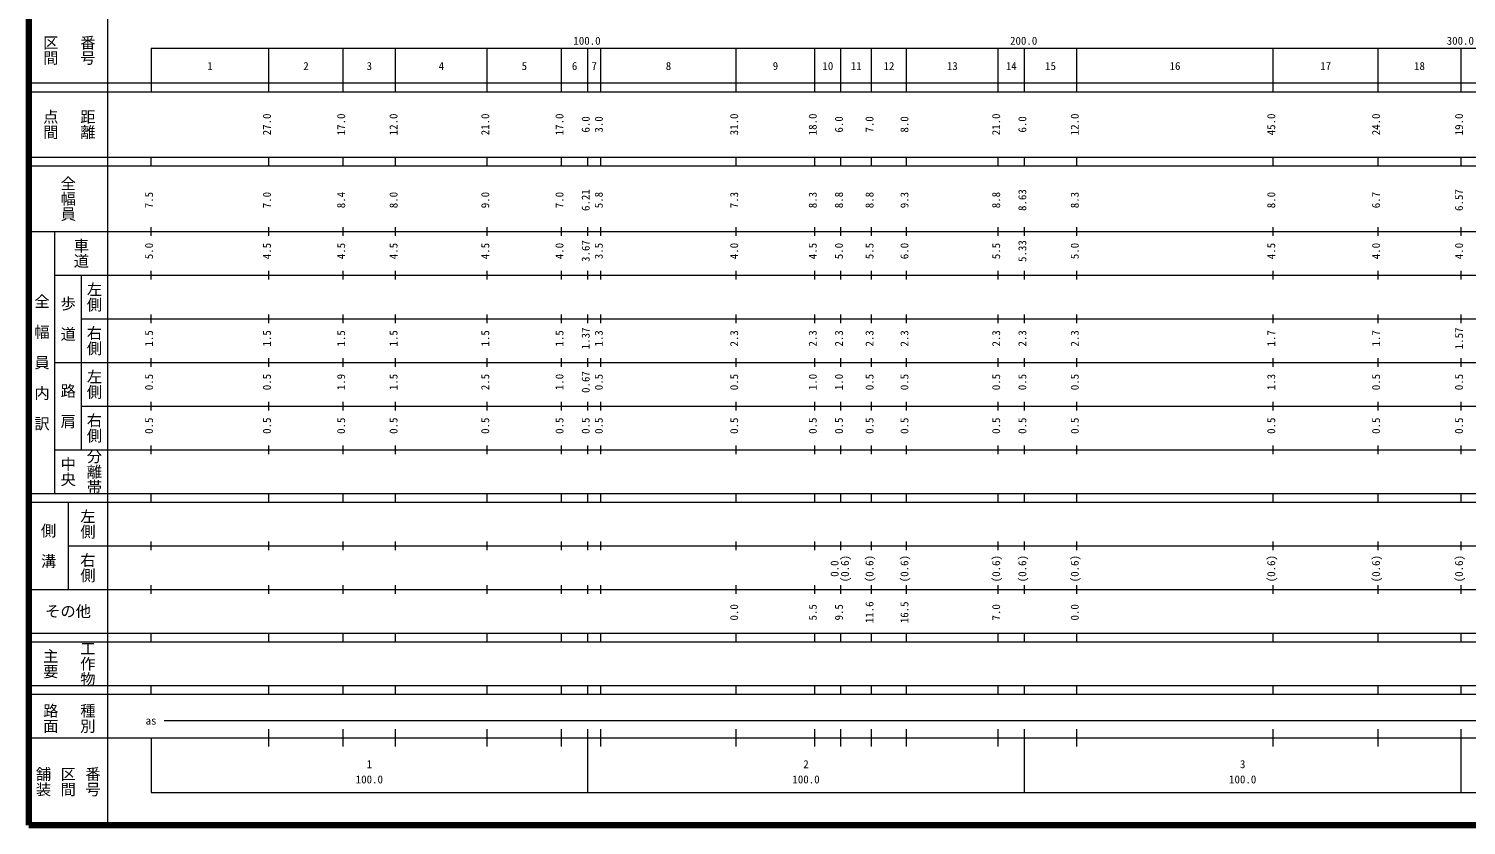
# Model space of a CAD drawing. Units: millimetres on the paper, enlarged 1000 times. Extents: x 40000 to 680000, y 20000 to 380000.
# Drawn here: x 40000 to 369200, y 20000 to 202409 of the extents above; entities that cross this region are included whole.
import ezdxf
from ezdxf.enums import TextEntityAlignment as Align

# ---------------------------------------------------------------- set-up
doc = ezdxf.new("R2010")
doc.units = ezdxf.units.MM
doc.header["$LTSCALE"] = 1000
doc.layers.add('M-TTL', color=2, linetype='Continuous', lineweight=140)
doc.layers.add('M-TTL-BAND', color=7, linetype='Continuous', lineweight=13)
doc.styles.add('@ＭＳ ゴシック', font='')
doc.styles.add('ＭＳ ゴシック', font='')
doc.styles.get('@ＭＳ ゴシック').set_extended_font_data('@MS Gothic')
doc.styles.get('ＭＳ ゴシック').set_extended_font_data('MS Gothic')

msp = doc.modelspace()

# ---------------------------------------------------------------- linework, layer by layer
at = {"layer": 'M-TTL'}
for p, q in [((40000, 380000), (40000, 20000)), ((40000, 20000), (680000, 20000))]:
    msp.add_line(p, q, dxfattribs=at)
at = {"layer": 'M-TTL-BAND'}
for p, q in [((58000, 370000), (58000, 20000)), ((68000, 198000), (579000, 198000)), ((68000, 198000), (68000, 188000)), ((95000, 188000), (95000, 198000)), ((112000, 188000), (112000, 198000)), ((124000, 188000), (124000, 198000)), ((145000, 188000), (145000, 198000)), ((162000, 188000), (162000, 198000)), ((168000, 188000), (168000, 198000)), ((171000, 188000), (171000, 198000)), ((202000, 188000), (202000, 198000)), ((220000, 188000), (220000, 198000)), ((226000, 188000), (226000, 198000)), ((233000, 188000), (233000, 198000)), ((241000, 188000), (241000, 198000)), ((262000, 188000), (262000, 198000)), ((268000, 188000), (268000, 198000)), ((280000, 188000), (280000, 198000)), ((325000, 188000), (325000, 198000)), ((349000, 188000), (349000, 198000)), ((368000, 188000), (368000, 198000)), ((40000, 190000), (579000, 190000)), ((40000, 188000), (579000, 188000)), ((40000, 173000), (579000, 173000)), ((68000, 171000), (68000, 173000)), ((95000, 171000), (95000, 173000)), ((112000, 171000), (112000, 173000)), ((124000, 171000), (124000, 173000)), ((145000, 171000), (145000, 173000)), ((162000, 171000), (162000, 173000)), ((168000, 171000), (168000, 173000)), ((171000, 171000), (171000, 173000)), ((202000, 171000), (202000, 173000)), ((220000, 171000), (220000, 173000)), ((226000, 171000), (226000, 173000)), ((233000, 171000), (233000, 173000)), ((241000, 171000), (241000, 173000)), ((262000, 171000), (262000, 173000)), ((268000, 171000), (268000, 173000)), ((280000, 171000), (280000, 173000)), ((325000, 171000), (325000, 173000)), ((349000, 171000), (349000, 173000)), ((368000, 171000), (368000, 173000)), ((40000, 171000), (579000, 171000)), ((40000, 156000), (579000, 156000)), ((46000, 96000), (46000, 156000)), ((68000, 155000), (68000, 157000)), ((95000, 155000), (95000, 157000)), ((112000, 155000), (112000, 157000)), ((124000, 155000), (124000, 157000)), ((145000, 155000), (145000, 157000)), ((162000, 155000), (162000, 157000)), ((168000, 155000), (168000, 157000)), ((171000, 155000), (171000, 157000)), ((202000, 155000), (202000, 157000)), ((220000, 155000), (220000, 157000)), ((226000, 155000), (226000, 157000)), ((233000, 155000), (233000, 157000)), ((241000, 155000), (241000, 157000)), ((262000, 155000), (262000, 157000)), ((268000, 155000), (268000, 157000)), ((280000, 155000), (280000, 157000)), ((325000, 155000), (325000, 157000)), ((349000, 155000), (349000, 157000)), ((368000, 155000), (368000, 157000)), ((46000, 146000), (579000, 146000)), ((52000, 146000), (52000, 106000)), ((68000, 145000), (68000, 147000)), ((95000, 145000), (95000, 147000)), ((112000, 145000), (112000, 147000)), ((124000, 145000), (124000, 147000)), ((145000, 145000), (145000, 147000)), ((162000, 145000), (162000, 147000)), ((168000, 145000), (168000, 147000)), ((171000, 145000), (171000, 147000)), ((202000, 145000), (202000, 147000)), ((220000, 145000), (220000, 147000)), ((226000, 145000), (226000, 147000)), ((233000, 145000), (233000, 147000)), ((241000, 145000), (241000, 147000)), ((262000, 145000), (262000, 147000)), ((268000, 145000), (268000, 147000)), ((280000, 145000), (280000, 147000)), ((325000, 145000), (325000, 147000)), ((349000, 145000), (349000, 147000)), ((368000, 145000), (368000, 147000)), ((52000, 136000), (579000, 136000)), ((68000, 135000), (68000, 137000)), ((95000, 135000), (95000, 137000)), ((112000, 135000), (112000, 137000)), ((124000, 135000), (124000, 137000)), ((145000, 135000), (145000, 137000)), ((162000, 135000), (162000, 137000)), ((168000, 135000), (168000, 137000)), ((171000, 135000), (171000, 137000)), ((202000, 135000), (202000, 137000)), ((220000, 135000), (220000, 137000)), ((226000, 135000), (226000, 137000)), ((233000, 135000), (233000, 137000)), ((241000, 135000), (241000, 137000)), ((262000, 135000), (262000, 137000)), ((268000, 135000), (268000, 137000)), ((280000, 135000), (280000, 137000)), ((325000, 135000), (325000, 137000)), ((349000, 135000), (349000, 137000)), ((368000, 135000), (368000, 137000)), ((46000, 126000), (579000, 126000)), ((68000, 125000), (68000, 127000)), ((95000, 125000), (95000, 127000)), ((112000, 125000), (112000, 127000)), ((124000, 125000), (124000, 127000)), ((145000, 125000), (145000, 127000)), ((162000, 125000), (162000, 127000)), ((168000, 125000), (168000, 127000)), ((171000, 125000), (171000, 127000)), ((202000, 125000), (202000, 127000)), ((220000, 125000), (220000, 127000)), ((226000, 125000), (226000, 127000)), ((233000, 125000), (233000, 127000)), ((241000, 125000), (241000, 127000)), ((262000, 125000), (262000, 127000)), ((268000, 125000), (268000, 127000)), ((280000, 125000), (280000, 127000)), ((325000, 125000), (325000, 127000)), ((349000, 125000), (349000, 127000)), ((368000, 125000), (368000, 127000)), ((52000, 116000), (579000, 116000)), ((68000, 115000), (68000, 117000)), ((95000, 115000), (95000, 117000)), ((112000, 115000), (112000, 117000)), ((124000, 115000), (124000, 117000)), ((145000, 115000), (145000, 117000)), ((162000, 115000), (162000, 117000)), ((168000, 115000), (168000, 117000)), ((171000, 115000), (171000, 117000)), ((202000, 115000), (202000, 117000)), ((220000, 115000), (220000, 117000)), ((226000, 115000), (226000, 117000)), ((233000, 115000), (233000, 117000)), ((241000, 115000), (241000, 117000)), ((262000, 115000), (262000, 117000)), ((268000, 115000), (268000, 117000)), ((280000, 115000), (280000, 117000)), ((325000, 115000), (325000, 117000)), ((349000, 115000), (349000, 117000)), ((368000, 115000), (368000, 117000)), ((46000, 106000), (579000, 106000)), ((68000, 105000), (68000, 107000)), ((95000, 105000), (95000, 107000)), ((112000, 105000), (112000, 107000)), ((124000, 105000), (124000, 107000)), ((145000, 105000), (145000, 107000)), ((162000, 105000), (162000, 107000)), ((168000, 105000), (168000, 107000)), ((171000, 105000), (171000, 107000)), ((202000, 105000), (202000, 107000)), ((220000, 105000), (220000, 107000)), ((226000, 105000), (226000, 107000)), ((233000, 105000), (233000, 107000)), ((241000, 105000), (241000, 107000)), ((262000, 105000), (262000, 107000)), ((268000, 105000), (268000, 107000)), ((280000, 105000), (280000, 107000)), ((325000, 105000), (325000, 107000)), ((349000, 105000), (349000, 107000)), ((368000, 105000), (368000, 107000)), ((40000, 96000), (579000, 96000)), ((68000, 94000), (68000, 96000)), ((95000, 94000), (95000, 96000)), ((112000, 94000), (112000, 96000)), ((124000, 94000), (124000, 96000)), ((145000, 94000), (145000, 96000)), ((162000, 94000), (162000, 96000)), ((168000, 94000), (168000, 96000)), ((171000, 94000), (171000, 96000)), ((202000, 94000), (202000, 96000)), ((220000, 94000), (220000, 96000)), ((226000, 94000), (226000, 96000)), ((233000, 94000), (233000, 96000)), ((241000, 94000), (241000, 96000)), ((262000, 94000), (262000, 96000)), ((268000, 94000), (268000, 96000)), ((280000, 94000), (280000, 96000)), ((325000, 94000), (325000, 96000)), ((349000, 94000), (349000, 96000)), ((368000, 94000), (368000, 96000)), ((40000, 94000), (579000, 94000)), ((49000, 94000), (49000, 74000)), ((49000, 84000), (579000, 84000)), ((68000, 83000), (68000, 85000)), ((95000, 83000), (95000, 85000)), ((112000, 83000), (112000, 85000)), ((124000, 83000), (124000, 85000)), ((145000, 83000), (145000, 85000)), ((162000, 83000), (162000, 85000)), ((168000, 83000), (168000, 85000)), ((171000, 83000), (171000, 85000)), ((202000, 83000), (202000, 85000)), ((220000, 83000), (220000, 85000)), ((226000, 83000), (226000, 85000)), ((233000, 83000), (233000, 85000)), ((241000, 83000), (241000, 85000)), ((262000, 83000), (262000, 85000)), ((268000, 83000), (268000, 85000)), ((280000, 83000), (280000, 85000)), ((325000, 83000), (325000, 85000)), ((349000, 83000), (349000, 85000)), ((368000, 83000), (368000, 85000)), ((40000, 74000), (579000, 74000)), ((68000, 73000), (68000, 75000)), ((95000, 73000), (95000, 75000)), ((112000, 73000), (112000, 75000)), ((124000, 73000), (124000, 75000)), ((145000, 73000), (145000, 75000)), ((162000, 73000), (162000, 75000)), ((168000, 73000), (168000, 75000)), ((171000, 73000), (171000, 75000)), ((202000, 73000), (202000, 75000)), ((220000, 73000), (220000, 75000)), ((226000, 73000), (226000, 75000)), ((233000, 73000), (233000, 75000)), ((241000, 73000), (241000, 75000)), ((262000, 73000), (262000, 75000)), ((268000, 73000), (268000, 75000)), ((280000, 73000), (280000, 75000)), ((325000, 73000), (325000, 75000)), ((349000, 73000), (349000, 75000)), ((368000, 73000), (368000, 75000)), ((40000, 64000), (579000, 64000)), ((68000, 62000), (68000, 64000)), ((95000, 62000), (95000, 64000)), ((112000, 62000), (112000, 64000)), ((124000, 62000), (124000, 64000)), ((145000, 62000), (145000, 64000)), ((162000, 62000), (162000, 64000)), ((168000, 62000), (168000, 64000)), ((171000, 62000), (171000, 64000)), ((202000, 62000), (202000, 64000)), ((220000, 62000), (220000, 64000)), ((226000, 62000), (226000, 64000)), ((233000, 62000), (233000, 64000)), ((241000, 62000), (241000, 64000)), ((262000, 62000), (262000, 64000)), ((268000, 62000), (268000, 64000)), ((280000, 62000), (280000, 64000)), ((325000, 62000), (325000, 64000)), ((349000, 62000), (349000, 64000)), ((368000, 62000), (368000, 64000)), ((40000, 62000), (579000, 62000)), ((40000, 52000), (579000, 52000)), ((40000, 50000), (579000, 50000)), ((68000, 50000), (68000, 52000)), ((95000, 50000), (95000, 52000)), ((112000, 50000), (112000, 52000)), ((124000, 50000), (124000, 52000)), ((145000, 50000), (145000, 52000)), ((162000, 50000), (162000, 52000)), ((168000, 50000), (168000, 52000)), ((171000, 50000), (171000, 52000)), ((202000, 50000), (202000, 52000)), ((220000, 50000), (220000, 52000)), ((226000, 50000), (226000, 52000)), ((233000, 50000), (233000, 52000)), ((241000, 50000), (241000, 52000)), ((262000, 50000), (262000, 52000)), ((268000, 50000), (268000, 52000)), ((280000, 50000), (280000, 52000)), ((325000, 50000), (325000, 52000)), ((349000, 50000), (349000, 52000)), ((368000, 50000), (368000, 52000)), ((71000, 44000), (555000, 44000)), ((40000, 40000), (579000, 40000)), ((68000, 40000), (68000, 27500)), ((95000, 38000), (95000, 42000)), ((112000, 38000), (112000, 42000)), ((124000, 38000), (124000, 42000)), ((145000, 38000), (145000, 42000)), ((162000, 38000), (162000, 42000)), ((168000, 27500), (168000, 42000)), ((171000, 38000), (171000, 42000)), ((202000, 38000), (202000, 42000)), ((220000, 38000), (220000, 42000)), ((226000, 38000), (226000, 42000)), ((233000, 38000), (233000, 42000)), ((241000, 38000), (241000, 42000)), ((262000, 38000), (262000, 42000)), ((268000, 27500), (268000, 42000)), ((280000, 38000), (280000, 42000)), ((325000, 38000), (325000, 42000)), ((349000, 38000), (349000, 42000)), ((368000, 27500), (368000, 42000)), ((68000, 27500), (579000, 27500))]:
    msp.add_line(p, q, dxfattribs=at)

# ---------------------------------------------------------------- texts
at = {"layer": 'M-TTL-BAND', "style": '@ＭＳ ゴシック'}
for s, p in [('番号', (53500, 197500)), ('区間', (45000, 197500)), ('点間', (45000, 180500)), ('距離', (53500, 180500)), ('全幅員', (49000, 163500)), ('車道', (52000, 151000)), ('全\u3000幅\u3000員\u3000内\u3000訳', (43000, 126000)), ('左側', (55000, 141000)), ('歩\u3000道', (49000, 136000)), ('右側', (55000, 131000)), ('左側', (55000, 121000)), ('路\u3000肩', (49000, 116000)), ('右側', (55000, 111000)), ('分離帯', (55000, 101000)), ('中央', (49000, 101000)), ('左側', (53500, 89000)), ('側\u3000溝', (44500, 84000)), ('右側', (53500, 79000)), ('主要', (45000, 57000)), ('工作物', (53500, 57000)), ('路面', (45000, 44500)), ('種別', (53500, 44500)), ('舗装', (43333, 30000)), ('区間', (49000, 30000)), ('番号', (54667, 30000))]:
    msp.add_text(s, height=2566, rotation=270, dxfattribs=at).set_placement(p, align=Align.MIDDLE_CENTER)
at = {"layer": 'M-TTL-BAND', "style": 'ＭＳ ゴシック'}
for s, p in [('100.0', (167844, 198195)), ('200.0', (267844, 198195)), ('300.0', (367844, 198195)), ('1', (81500, 192405)), ('2', (103500, 192405)), ('3', (118000, 192405)), ('4', (134500, 192405)), ('5', (153500, 192405)), ('6', (165000, 192405)), ('7', (169500, 192405)), ('8', (186500, 192405)), ('9', (211000, 192405)), ('10', (223000, 192405)), ('11', (229500, 192405)), ('12', (237000, 192405)), ('13', (251500, 192405)), ('14', (265000, 192405)), ('15', (274000, 192405)), ('16', (302500, 192405)), ('17', (337000, 192405)), ('18', (358500, 192405)), ('as', (68000, 42500)), ('1', (118000, 32523)), ('2', (218000, 32523)), ('3', (318000, 32523)), ('100.0', (118000, 29033)), ('100.0', (218000, 29033)), ('100.0', (318000, 29033))]:
    msp.add_text(s, height=1833, dxfattribs=at).set_placement(p, align=Align.BOTTOM_CENTER)
for s, p in [('27.0', (96000, 180500)), ('17.0', (113000, 180500)), ('12.0', (125000, 180500)), ('21.0', (146000, 180500)), ('17.0', (163000, 180500)), ('6.0', (169000, 180500)), ('3.0', (172000, 180500)), ('31.0', (203000, 180500)), ('18.0', (221000, 180500)), ('6.0', (227000, 180500)), ('7.0', (234000, 180500)), ('8.0', (242000, 180500)), ('21.0', (263000, 180500)), ('6.0', (269000, 180500)), ('12.0', (281000, 180500)), ('45.0', (326000, 180500)), ('24.0', (350000, 180500)), ('19.0', (369000, 180500)), ('7.5', (69000, 163174)), ('7.0', (96000, 163174)), ('8.4', (113000, 163174)), ('8.0', (125000, 163174)), ('9.0', (146000, 163174)), ('7.0', (163000, 163174)), ('6.21', (169000, 163174)), ('5.8', (172000, 163174)), ('7.3', (203000, 163174)), ('8.3', (221000, 163174)), ('8.8', (227000, 163174)), ('8.8', (234000, 163174)), ('9.3', (242000, 163174)), ('8.8', (263000, 163174)), ('8.63', (269000, 163174)), ('8.3', (281000, 163174)), ('8.0', (326000, 163174)), ('6.7', (350000, 163174)), ('6.57', (369000, 163174)), ('5.0', (69000, 151500)), ('4.5', (96000, 151500)), ('4.5', (113000, 151500)), ('4.5', (125000, 151500)), ('4.5', (146000, 151500)), ('4.0', (163000, 151500)), ('3.67', (169000, 151500)), ('3.5', (172000, 151500)), ('4.0', (203000, 151500)), ('4.5', (221000, 151500)), ('5.0', (227000, 151500)), ('5.5', (234000, 151500)), ('6.0', (242000, 151500)), ('5.5', (263000, 151500)), ('5.33', (269000, 151500)), ('5.0', (281000, 151500)), ('4.5', (326000, 151500)), ('4.0', (350000, 151500)), ('4.0', (369000, 151500)), ('1.5', (69000, 131500)), ('1.5', (96000, 131500)), ('1.5', (113000, 131500)), ('1.5', (125000, 131500)), ('1.5', (146000, 131500)), ('1.5', (163000, 131500)), ('1.37', (169000, 131500)), ('1.3', (172000, 131500)), ('2.3', (203000, 131500)), ('2.3', (221000, 131500)), ('2.3', (227000, 131500)), ('2.3', (234000, 131500)), ('2.3', (242000, 131500)), ('2.3', (263000, 131500)), ('2.3', (269000, 131500)), ('2.3', (281000, 131500)), ('1.7', (326000, 131500)), ('1.7', (350000, 131500)), ('1.57', (369000, 131500)), ('0.5', (69000, 121500)), ('0.5', (96000, 121500)), ('1.9', (113000, 121500)), ('1.5', (125000, 121500)), ('2.5', (146000, 121500)), ('1.0', (163000, 121500)), ('0.67', (169000, 121500)), ('0.5', (172000, 121500)), ('0.5', (203000, 121500)), ('1.0', (221000, 121500)), ('1.0', (227000, 121500)), ('0.5', (234000, 121500)), ('0.5', (242000, 121500)), ('0.5', (263000, 121500)), ('0.5', (269000, 121500)), ('0.5', (281000, 121500)), ('1.3', (326000, 121500)), ('0.5', (350000, 121500)), ('0.5', (369000, 121500)), ('0.5', (69000, 111500)), ('0.5', (96000, 111500)), ('0.5', (113000, 111500)), ('0.5', (125000, 111500)), ('0.5', (146000, 111500)), ('0.5', (163000, 111500)), ('0.5', (169000, 111500)), ('0.5', (172000, 111500)), ('0.5', (203000, 111500)), ('0.5', (221000, 111500)), ('0.5', (227000, 111500)), ('0.5', (234000, 111500)), ('0.5', (242000, 111500)), ('0.5', (263000, 111500)), ('0.5', (269000, 111500)), ('0.5', (281000, 111500)), ('0.5', (326000, 111500)), ('0.5', (350000, 111500)), ('0.5', (369000, 111500)), ('0.0', (226000, 78764)), ('(0.6)', (228370, 78764)), ('(0.6)', (234000, 78764)), ('(0.6)', (242000, 78764)), ('(0.6)', (263000, 78764)), ('(0.6)', (269000, 78764)), ('(0.6)', (281000, 78764)), ('(0.6)', (326000, 78764)), ('(0.6)', (350000, 78764)), ('(0.6)', (369000, 78764)), ('0.0', (203000, 68764)), ('5.5', (221000, 68764)), ('9.5', (227000, 68764)), ('11.6', (234000, 68764)), ('16.5', (242000, 68764)), ('7.0', (263000, 68764)), ('0.0', (281000, 68764))]:
    msp.add_text(s, height=1833, rotation=90, dxfattribs=at).set_placement(p, align=Align.BOTTOM_CENTER)
msp.add_text('その他', height=2566, dxfattribs=at).set_placement((49000, 69000), align=Align.MIDDLE_CENTER)

doc.saveas('drawing.dxf')
